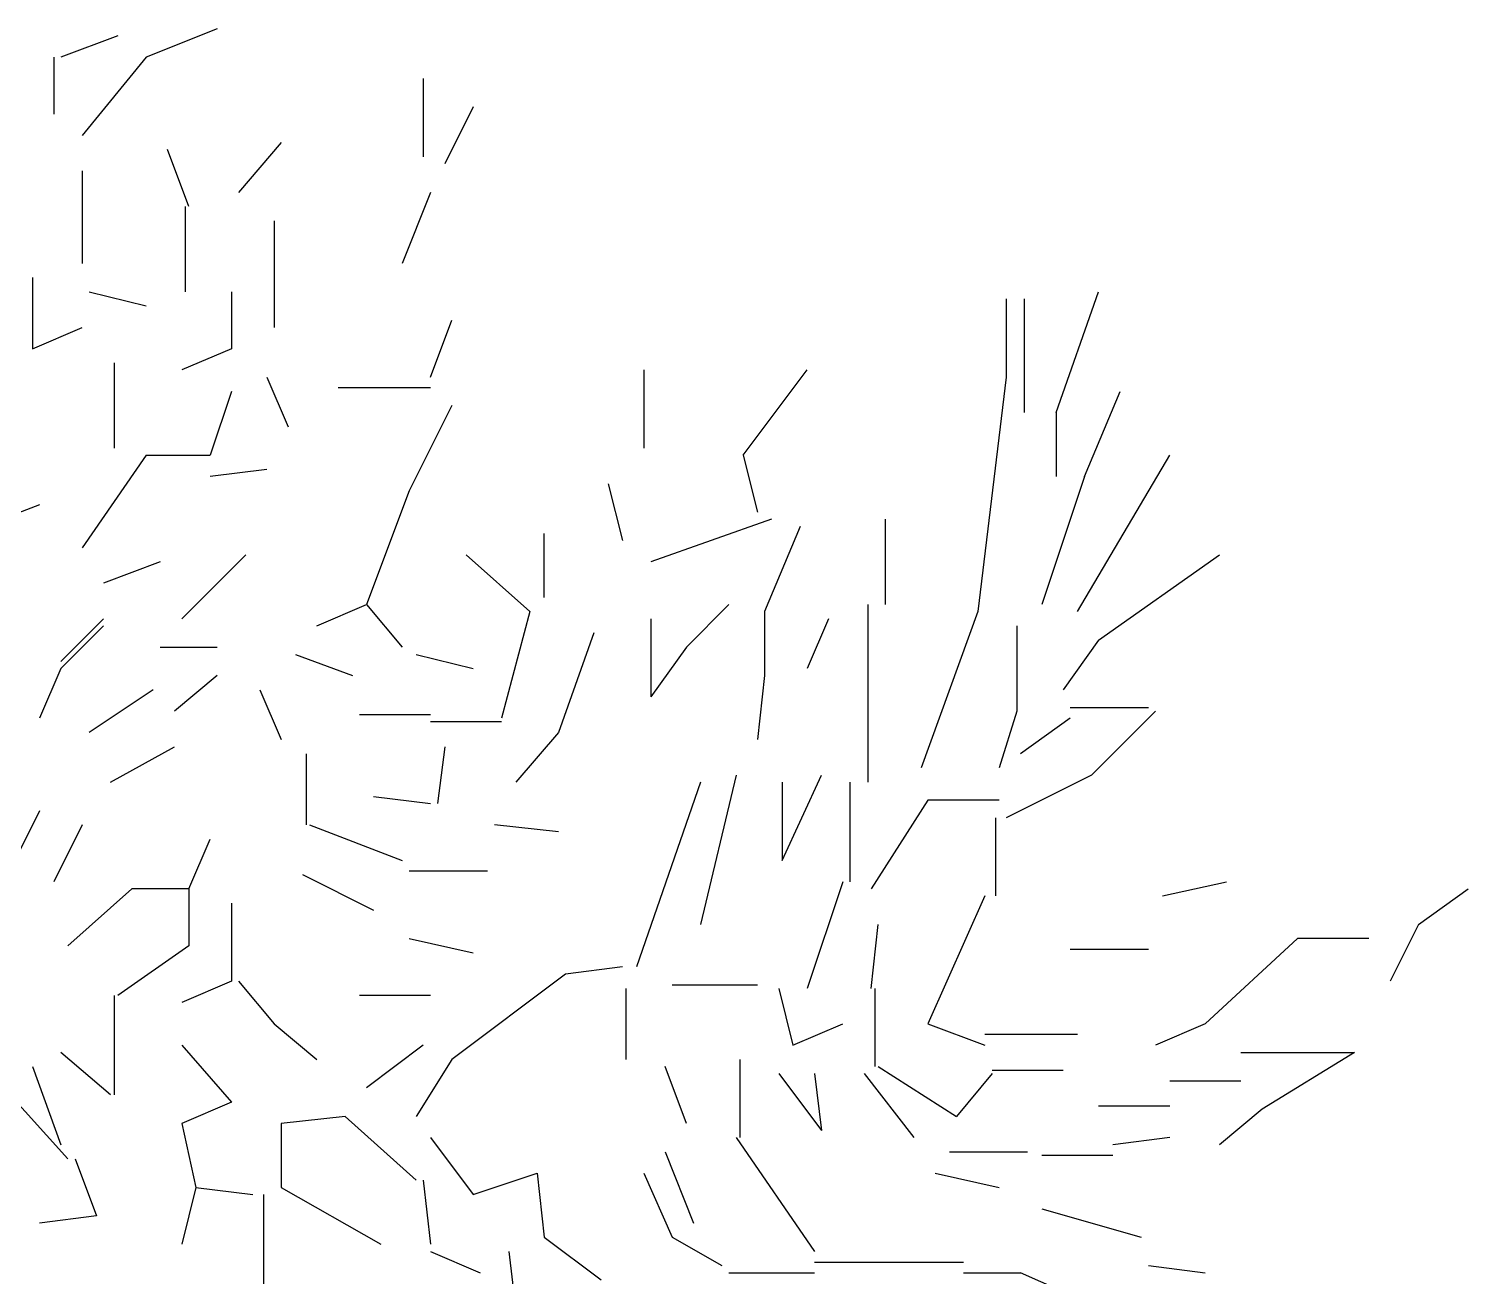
# Model space of a CAD drawing. Header units: millimetres. Extents: x 79741 to 173011, y 86123 to 135501.
# Drawn here: x 122353 to 123363, y 101939 to 102814 of the extents above; entities that cross this region are included whole.
import ezdxf

# ---------------------------------------------------------------- set-up
doc = ezdxf.new("R2010")
doc.units = ezdxf.units.MM

# ---------------------------------------------------------------- blocks, each defined once
blk = doc.blocks.new('A$C53ED0D15')
at = {"linetype": 'Continuous'}
for p, q in [((2657.6, 9887.5), (2617.7, 9872.6)), ((2657.6, 9887.5), (2617.7, 9872.6)), ((2657.6, 9887.5), (2617.7, 9872.6)), ((2657.6, 9887.5), (2617.7, 9872.6)), ((2657.6, 9887.5), (2617.7, 9872.6)), ((2657.6, 9887.5), (2617.7, 9872.6)), ((2657.6, 9887.5), (2617.7, 9872.6)), ((2657.6, 9887.5), (2617.7, 9872.6)), ((2657.6, 9887.5), (2617.7, 9872.6)), ((2657.6, 9887.5), (2617.7, 9872.6)), ((2727.4, 9892.5), (2677.6, 9872.6)), ((2727.4, 9892.5), (2677.6, 9872.6)), ((2727.4, 9892.5), (2677.6, 9872.6)), ((2727.4, 9892.5), (2677.6, 9872.6)), ((2727.4, 9892.5), (2677.6, 9872.6)), ((2612.7, 9872.6), (2612.7, 9832.7)), ((2612.7, 9872.6), (2612.7, 9832.7)), ((2612.7, 9872.6), (2612.7, 9832.7)), ((2677.6, 9872.6), (2632.7, 9817.7)), ((2677.6, 9872.6), (2632.7, 9817.7)), ((2677.6, 9872.6), (2632.7, 9817.7)), ((2677.6, 9872.6), (2632.7, 9817.7)), ((2677.6, 9872.6), (2632.7, 9817.7)), ((2677.6, 9872.6), (2632.7, 9817.7)), ((2872, 9857.6), (2872, 9802.8)), ((2906.9, 9837.7), (2887, 9797.8)), ((2906.9, 9837.7), (2887, 9797.8)), ((2906.9, 9837.7), (2887, 9797.8)), ((2906.9, 9837.7), (2887, 9797.8)), ((2906.9, 9837.7), (2887, 9797.8)), ((2906.9, 9837.7), (2887, 9797.8)), ((2906.9, 9837.7), (2887, 9797.8)), ((2906.9, 9837.7), (2887, 9797.8)), ((2906.9, 9837.7), (2887, 9797.8)), ((2707.5, 9767.9), (2692.5, 9807.8)), ((2707.5, 9767.9), (2692.5, 9807.8)), ((2707.5, 9767.9), (2692.5, 9807.8)), ((2707.5, 9767.9), (2692.5, 9807.8)), ((2707.5, 9767.9), (2692.5, 9807.8)), ((2707.5, 9767.9), (2692.5, 9807.8)), ((2707.5, 9767.9), (2692.5, 9807.8)), ((2772.3, 9812.7), (2742.4, 9777.8)), ((2772.3, 9812.7), (2742.4, 9777.8)), ((2772.3, 9812.7), (2742.4, 9777.8)), ((2772.3, 9812.7), (2742.4, 9777.8)), ((2772.3, 9812.7), (2742.4, 9777.8)), ((2772.3, 9812.7), (2742.4, 9777.8)), ((2772.3, 9812.7), (2742.4, 9777.8)), ((2772.3, 9812.7), (2742.4, 9777.8)), ((2632.7, 9792.8), (2632.7, 9728)), ((2877, 9777.8), (2857.1, 9728)), ((2705, 9767.9), (2705, 9708)), ((2767.3, 9757.9), (2767.3, 9683.1)), ((2767.3, 9757.9), (2767.3, 9683.1)), ((2767.3, 9757.9), (2767.3, 9683.1)), ((2597.8, 9718), (2597.8, 9668.1)), ((2597.8, 9718), (2597.8, 9668.1)), ((2597.8, 9718), (2597.8, 9668.1)), ((2597.8, 9718), (2597.8, 9668.1)), ((2597.8, 9718), (2597.8, 9668.1)), ((2597.8, 9718), (2597.8, 9668.1)), ((2597.8, 9718), (2597.8, 9668.1)), ((2597.8, 9718), (2597.8, 9668.1)), ((2597.8, 9718), (2597.8, 9668.1)), ((2597.8, 9718), (2597.8, 9668.1)), ((2597.8, 9718), (2597.8, 9668.1)), ((2597.8, 9718), (2597.8, 9668.1)), ((2597.8, 9718), (2597.8, 9668.1)), ((2597.8, 9718), (2597.8, 9668.1)), ((2597.8, 9718), (2597.8, 9668.1)), ((2597.8, 9718), (2597.8, 9668.1)), ((2597.8, 9718), (2597.8, 9668.1)), ((2597.8, 9718), (2597.8, 9668.1)), ((2637.7, 9708), (2677.6, 9698.1)), ((2637.7, 9708), (2677.6, 9698.1)), ((2637.7, 9708), (2677.6, 9698.1)), ((2637.7, 9708), (2677.6, 9698.1)), ((2637.7, 9708), (2677.6, 9698.1)), ((2637.7, 9708), (2677.6, 9698.1)), ((2737.4, 9708), (2737.4, 9668.1)), ((2737.4, 9708), (2737.4, 9668.1)), ((2737.4, 9708), (2737.4, 9668.1)), ((2737.4, 9708), (2737.4, 9668.1)), ((2737.4, 9708), (2737.4, 9668.1)), ((2737.4, 9708), (2737.4, 9668.1)), ((2737.4, 9708), (2737.4, 9668.1)), ((2737.4, 9708), (2737.4, 9668.1)), ((2737.4, 9708), (2737.4, 9668.1)), ((3315.8, 9623.3), (3345.7, 9708)), ((3315.8, 9623.3), (3345.7, 9708)), ((3315.8, 9623.3), (3345.7, 9708)), ((3280.9, 9703), (3280.9, 9648.2)), ((3280.9, 9703), (3280.9, 9648.2)), ((3280.9, 9703), (3280.9, 9648.2)), ((3280.9, 9703), (3280.9, 9648.2)), ((3280.9, 9703), (3280.9, 9648.2)), ((3280.9, 9703), (3280.9, 9648.2)), ((3280.9, 9703), (3280.9, 9648.2)), ((3280.9, 9703), (3280.9, 9648.2)), ((3280.9, 9703), (3280.9, 9648.2)), ((3280.9, 9703), (3280.9, 9648.2)), ((3280.9, 9703), (3280.9, 9648.2)), ((3280.9, 9703), (3280.9, 9648.2)), ((3280.9, 9703), (3280.9, 9648.2)), ((3280.9, 9703), (3280.9, 9648.2)), ((3293.4, 9703), (3293.4, 9623.3)), ((3293.4, 9703), (3293.4, 9623.3)), ((2597.8, 9668.1), (2632.7, 9683.1)), ((2597.8, 9668.1), (2632.7, 9683.1)), ((2597.8, 9668.1), (2632.7, 9683.1)), ((2597.8, 9668.1), (2632.7, 9683.1)), ((2597.8, 9668.1), (2632.7, 9683.1)), ((2597.8, 9668.1), (2632.7, 9683.1)), ((2597.8, 9668.1), (2632.7, 9683.1)), ((2597.8, 9668.1), (2632.7, 9683.1)), ((2597.8, 9668.1), (2632.7, 9683.1)), ((2597.8, 9668.1), (2632.7, 9683.1)), ((2597.8, 9668.1), (2632.7, 9683.1)), ((2597.8, 9668.1), (2632.7, 9683.1)), ((2597.8, 9668.1), (2632.7, 9683.1)), ((2597.8, 9668.1), (2632.7, 9683.1)), ((2597.8, 9668.1), (2632.7, 9683.1)), ((2597.8, 9668.1), (2632.7, 9683.1)), ((2597.8, 9668.1), (2632.7, 9683.1)), ((2597.8, 9668.1), (2632.7, 9683.1)), ((2877, 9648.2), (2892, 9688.1)), ((2877, 9648.2), (2892, 9688.1)), ((2877, 9648.2), (2892, 9688.1)), ((2737.4, 9668.1), (2702.5, 9653.2)), ((2737.4, 9668.1), (2702.5, 9653.2)), ((2737.4, 9668.1), (2702.5, 9653.2)), ((2737.4, 9668.1), (2702.5, 9653.2)), ((2737.4, 9668.1), (2702.5, 9653.2)), ((2737.4, 9668.1), (2702.5, 9653.2)), ((2737.4, 9668.1), (2702.5, 9653.2)), ((2737.4, 9668.1), (2702.5, 9653.2)), ((2737.4, 9668.1), (2702.5, 9653.2)), ((2655.1, 9658.2), (2655.1, 9598.3)), ((2655.1, 9658.2), (2655.1, 9598.3)), ((3026.6, 9653.2), (3026.6, 9598.3)), ((3096.4, 9593.4), (3141.3, 9653.2)), ((2762.3, 9648.2), (2777.3, 9613.3)), ((2762.3, 9648.2), (2777.3, 9613.3)), ((3280.9, 9648.2), (3260.9, 9483.7)), ((3280.9, 9648.2), (3260.9, 9483.7)), ((3280.9, 9648.2), (3260.9, 9483.7)), ((3280.9, 9648.2), (3260.9, 9483.7)), ((3280.9, 9648.2), (3260.9, 9483.7)), ((3280.9, 9648.2), (3260.9, 9483.7)), ((3280.9, 9648.2), (3260.9, 9483.7)), ((3280.9, 9648.2), (3260.9, 9483.7)), ((3280.9, 9648.2), (3260.9, 9483.7)), ((3280.9, 9648.2), (3260.9, 9483.7)), ((3280.9, 9648.2), (3260.9, 9483.7)), ((3280.9, 9648.2), (3260.9, 9483.7)), ((3280.9, 9648.2), (3260.9, 9483.7)), ((3280.9, 9648.2), (3260.9, 9483.7)), ((2737.4, 9638.2), (2722.4, 9593.4)), ((2737.4, 9638.2), (2722.4, 9593.4)), ((2737.4, 9638.2), (2722.4, 9593.4)), ((2737.4, 9638.2), (2722.4, 9593.4)), ((2737.4, 9638.2), (2722.4, 9593.4)), ((2737.4, 9638.2), (2722.4, 9593.4)), ((2737.4, 9638.2), (2722.4, 9593.4)), ((2737.4, 9638.2), (2722.4, 9593.4)), ((2877, 9640.7), (2812.2, 9640.7)), ((2877, 9640.7), (2812.2, 9640.7)), ((2877, 9640.7), (2812.2, 9640.7)), ((3335.7, 9578.4), (3360.7, 9638.2)), ((3335.7, 9578.4), (3360.7, 9638.2)), ((3335.7, 9578.4), (3360.7, 9638.2)), ((3335.7, 9578.4), (3360.7, 9638.2)), ((3335.7, 9578.4), (3360.7, 9638.2)), ((3335.7, 9578.4), (3360.7, 9638.2)), ((3335.7, 9578.4), (3360.7, 9638.2)), ((3335.7, 9578.4), (3360.7, 9638.2)), ((3335.7, 9578.4), (3360.7, 9638.2)), ((3335.7, 9578.4), (3360.7, 9638.2)), ((3335.7, 9578.4), (3360.7, 9638.2)), ((3335.7, 9578.4), (3360.7, 9638.2)), ((3335.7, 9578.4), (3360.7, 9638.2)), ((3335.7, 9578.4), (3360.7, 9638.2)), ((3335.7, 9578.4), (3360.7, 9638.2)), ((3335.7, 9578.4), (3360.7, 9638.2)), ((3335.7, 9578.4), (3360.7, 9638.2)), ((3335.7, 9578.4), (3360.7, 9638.2)), ((2892, 9628.3), (2862, 9568.4)), ((3315.8, 9623.3), (3315.8, 9578.4)), ((3315.8, 9623.3), (3315.8, 9578.4)), ((3315.8, 9623.3), (3315.8, 9578.4)), ((3315.8, 9623.3), (3315.8, 9578.4)), ((2677.6, 9593.4), (2632.7, 9528.5)), ((2677.6, 9593.4), (2632.7, 9528.5)), ((2677.6, 9593.4), (2632.7, 9528.5)), ((2677.6, 9593.4), (2722.4, 9593.4)), ((3096.4, 9593.4), (3106.4, 9553.5)), ((3096.4, 9593.4), (3106.4, 9553.5)), ((3096.4, 9593.4), (3106.4, 9553.5)), ((3096.4, 9593.4), (3106.4, 9553.5)), ((3330.8, 9483.7), (3395.6, 9593.4)), ((3330.8, 9483.7), (3395.6, 9593.4)), ((3330.8, 9483.7), (3395.6, 9593.4)), ((2762.3, 9583.4), (2722.4, 9578.4)), ((2762.3, 9583.4), (2722.4, 9578.4)), ((3001.7, 9573.4), (3011.6, 9533.5)), ((3001.7, 9573.4), (3011.6, 9533.5)), ((3335.7, 9578.4), (3305.8, 9488.6)), ((3335.7, 9578.4), (3305.8, 9488.6)), ((3335.7, 9578.4), (3305.8, 9488.6)), ((3335.7, 9578.4), (3305.8, 9488.6)), ((2862, 9568.4), (2832.1, 9488.6)), ((2862, 9568.4), (2832.1, 9488.6)), ((2602.8, 9558.5), (2562.9, 9543.5)), ((2602.8, 9558.5), (2562.9, 9543.5)), ((3116.3, 9548.5), (3031.6, 9518.6)), ((3116.3, 9548.5), (3031.6, 9518.6)), ((3136.3, 9543.5), (3111.4, 9483.7)), ((3136.3, 9543.5), (3111.4, 9483.7)), ((3196.1, 9488.6), (3196.1, 9548.5)), ((3196.1, 9488.6), (3196.1, 9548.5)), ((3196.1, 9488.6), (3196.1, 9548.5)), ((3196.1, 9488.6), (3196.1, 9548.5)), ((3196.1, 9488.6), (3196.1, 9548.5)), ((3196.1, 9488.6), (3196.1, 9548.5)), ((3196.1, 9488.6), (3196.1, 9548.5)), ((2956.8, 9493.6), (2956.8, 9538.5)), ((2747.4, 9523.5), (2702.5, 9478.7)), ((2747.4, 9523.5), (2702.5, 9478.7)), ((2747.4, 9523.5), (2702.5, 9478.7)), ((2946.8, 9483.7), (2902, 9523.5)), ((3345.7, 9463.7), (3430.5, 9523.5)), ((3345.7, 9463.7), (3430.5, 9523.5)), ((3345.7, 9463.7), (3430.5, 9523.5)), ((3345.7, 9463.7), (3430.5, 9523.5)), ((2687.5, 9518.6), (2647.7, 9503.6)), ((2687.5, 9518.6), (2647.7, 9503.6)), ((2687.5, 9518.6), (2647.7, 9503.6)), ((2687.5, 9518.6), (2647.7, 9503.6)), ((2687.5, 9518.6), (2647.7, 9503.6)), ((2687.5, 9518.6), (2647.7, 9503.6)), ((2687.5, 9518.6), (2647.7, 9503.6)), ((2797.2, 9473.7), (2832.1, 9488.6)), ((2797.2, 9473.7), (2832.1, 9488.6)), ((2797.2, 9473.7), (2832.1, 9488.6)), ((2797.2, 9473.7), (2832.1, 9488.6)), ((2797.2, 9473.7), (2832.1, 9488.6)), ((2797.2, 9473.7), (2832.1, 9488.6)), ((2797.2, 9473.7), (2832.1, 9488.6)), ((2832.1, 9488.6), (2857.1, 9458.7)), ((2832.1, 9488.6), (2857.1, 9458.7)), ((2946.8, 9483.7), (2926.9, 9408.9)), ((2946.8, 9483.7), (2926.9, 9408.9)), ((2946.8, 9483.7), (2926.9, 9408.9)), ((2946.8, 9483.7), (2926.9, 9408.9)), ((2946.8, 9483.7), (2926.9, 9408.9)), ((3086.4, 9488.6), (3056.5, 9458.7)), ((3086.4, 9488.6), (3056.5, 9458.7)), ((3086.4, 9488.6), (3056.5, 9458.7)), ((3086.4, 9488.6), (3056.5, 9458.7)), ((3086.4, 9488.6), (3056.5, 9458.7)), ((3086.4, 9488.6), (3056.5, 9458.7)), ((3086.4, 9488.6), (3056.5, 9458.7)), ((3086.4, 9488.6), (3056.5, 9458.7)), ((3086.4, 9488.6), (3056.5, 9458.7)), ((3086.4, 9488.6), (3056.5, 9458.7)), ((3111.4, 9483.7), (3111.4, 9438.8)), ((3111.4, 9483.7), (3111.4, 9438.8)), ((3183.7, 9488.6), (3183.7, 9364)), ((3183.7, 9488.6), (3183.7, 9364)), ((3260.9, 9483.7), (3221.1, 9374)), ((3260.9, 9483.7), (3221.1, 9374)), ((2647.7, 9478.7), (2617.7, 9448.8)), ((2647.7, 9478.7), (2617.7, 9448.8)), ((2647.7, 9478.7), (2617.7, 9448.8)), ((2647.7, 9478.7), (2617.7, 9448.8)), ((2647.7, 9478.7), (2617.7, 9448.8)), ((2647.7, 9478.7), (2617.7, 9448.8)), ((2647.7, 9473.7), (2617.7, 9443.8)), ((2647.7, 9473.7), (2617.7, 9443.8)), ((3031.6, 9478.7), (3031.6, 9423.8)), ((3031.6, 9478.7), (3031.6, 9423.8)), ((3156.2, 9478.7), (3141.3, 9443.8)), ((3156.2, 9478.7), (3141.3, 9443.8)), ((3288.4, 9473.7), (3288.4, 9413.9)), ((3288.4, 9473.7), (3288.4, 9413.9)), ((3288.4, 9473.7), (3288.4, 9413.9)), ((2991.7, 9468.7), (2966.8, 9398.9)), ((2991.7, 9468.7), (2966.8, 9398.9)), ((2991.7, 9468.7), (2966.8, 9398.9)), ((2991.7, 9468.7), (2966.8, 9398.9)), ((2991.7, 9468.7), (2966.8, 9398.9)), ((2991.7, 9468.7), (2966.8, 9398.9)), ((2991.7, 9468.7), (2966.8, 9398.9)), ((2991.7, 9468.7), (2966.8, 9398.9)), ((2991.7, 9468.7), (2966.8, 9398.9)), ((2991.7, 9468.7), (2966.8, 9398.9)), ((2991.7, 9468.7), (2966.8, 9398.9)), ((2991.7, 9468.7), (2966.8, 9398.9)), ((2991.7, 9468.7), (2966.8, 9398.9)), ((2991.7, 9468.7), (2966.8, 9398.9)), ((2991.7, 9468.7), (2966.8, 9398.9)), ((2991.7, 9468.7), (2966.8, 9398.9)), ((2991.7, 9468.7), (2966.8, 9398.9)), ((2991.7, 9468.7), (2966.8, 9398.9)), ((3345.7, 9463.7), (3320.8, 9428.8)), ((3345.7, 9463.7), (3320.8, 9428.8)), ((3345.7, 9463.7), (3320.8, 9428.8)), ((2687.5, 9458.7), (2727.4, 9458.7)), ((2687.5, 9458.7), (2727.4, 9458.7)), ((2782.3, 9453.7), (2822.2, 9438.8)), ((2782.3, 9453.7), (2822.2, 9438.8)), ((2782.3, 9453.7), (2822.2, 9438.8)), ((2782.3, 9453.7), (2822.2, 9438.8)), ((2782.3, 9453.7), (2822.2, 9438.8)), ((2782.3, 9453.7), (2822.2, 9438.8)), ((2782.3, 9453.7), (2822.2, 9438.8)), ((2782.3, 9453.7), (2822.2, 9438.8)), ((2782.3, 9453.7), (2822.2, 9438.8)), ((2867, 9453.7), (2906.9, 9443.8)), ((2867, 9453.7), (2906.9, 9443.8)), ((3056.5, 9458.7), (3031.6, 9423.8)), ((3056.5, 9458.7), (3031.6, 9423.8)), ((3056.5, 9458.7), (3031.6, 9423.8)), ((2617.7, 9443.8), (2602.8, 9408.9)), ((2617.7, 9443.8), (2602.8, 9408.9)), ((2727.4, 9438.8), (2697.5, 9413.9)), ((2727.4, 9438.8), (2697.5, 9413.9)), ((2727.4, 9438.8), (2697.5, 9413.9)), ((3111.4, 9438.8), (3106.4, 9393.9)), ((3111.4, 9438.8), (3106.4, 9393.9)), ((3111.4, 9438.8), (3106.4, 9393.9)), ((3111.4, 9438.8), (3106.4, 9393.9)), ((3111.4, 9438.8), (3106.4, 9393.9)), ((2682.5, 9428.8), (2637.7, 9398.9)), ((2682.5, 9428.8), (2637.7, 9398.9)), ((2682.5, 9428.8), (2637.7, 9398.9)), ((2682.5, 9428.8), (2637.7, 9398.9)), ((2682.5, 9428.8), (2637.7, 9398.9)), ((2757.3, 9428.8), (2772.3, 9393.9)), ((2827.2, 9411.4), (2877, 9411.4)), ((2827.2, 9411.4), (2877, 9411.4)), ((2827.2, 9411.4), (2877, 9411.4)), ((2827.2, 9411.4), (2877, 9411.4)), ((3288.4, 9413.9), (3275.9, 9374)), ((3288.4, 9413.9), (3275.9, 9374)), ((3288.4, 9413.9), (3275.9, 9374)), ((3380.6, 9416.3), (3325.8, 9416.3)), ((3385.6, 9413.9), (3340.7, 9369)), ((3385.6, 9413.9), (3340.7, 9369)), ((3385.6, 9413.9), (3340.7, 9369)), ((3385.6, 9413.9), (3340.7, 9369)), ((2926.9, 9406.4), (2877, 9406.4)), ((2926.9, 9406.4), (2877, 9406.4)), ((2926.9, 9406.4), (2877, 9406.4)), ((2926.9, 9406.4), (2877, 9406.4)), ((2926.9, 9406.4), (2877, 9406.4)), ((2926.9, 9406.4), (2877, 9406.4)), ((2926.9, 9406.4), (2877, 9406.4)), ((2926.9, 9406.4), (2877, 9406.4)), ((2926.9, 9406.4), (2877, 9406.4)), ((2926.9, 9406.4), (2877, 9406.4)), ((2926.9, 9406.4), (2877, 9406.4)), ((2926.9, 9406.4), (2877, 9406.4)), ((3325.8, 9408.9), (3290.9, 9383.9)), ((3325.8, 9408.9), (3290.9, 9383.9)), ((3325.8, 9408.9), (3290.9, 9383.9)), ((3325.8, 9408.9), (3290.9, 9383.9)), ((3325.8, 9408.9), (3290.9, 9383.9)), ((3325.8, 9408.9), (3290.9, 9383.9)), ((2966.8, 9398.9), (2936.8, 9364)), ((2966.8, 9398.9), (2936.8, 9364)), ((2966.8, 9398.9), (2936.8, 9364)), ((2652.6, 9364), (2697.5, 9388.9)), ((2652.6, 9364), (2697.5, 9388.9)), ((2652.6, 9364), (2697.5, 9388.9)), ((2652.6, 9364), (2697.5, 9388.9)), ((2652.6, 9364), (2697.5, 9388.9)), ((2652.6, 9364), (2697.5, 9388.9)), ((2652.6, 9364), (2697.5, 9388.9)), ((2652.6, 9364), (2697.5, 9388.9)), ((2652.6, 9364), (2697.5, 9388.9)), ((2652.6, 9364), (2697.5, 9388.9)), ((2652.6, 9364), (2697.5, 9388.9)), ((2652.6, 9364), (2697.5, 9388.9)), ((2652.6, 9364), (2697.5, 9388.9)), ((2652.6, 9364), (2697.5, 9388.9)), ((2652.6, 9364), (2697.5, 9388.9)), ((2652.6, 9364), (2697.5, 9388.9)), ((2789.8, 9383.9), (2789.8, 9334.1)), ((2789.8, 9383.9), (2789.8, 9334.1)), ((2789.8, 9383.9), (2789.8, 9334.1)), ((2789.8, 9383.9), (2789.8, 9334.1)), ((2887, 9388.9), (2882, 9349)), ((3066.5, 9364), (3021.6, 9234.4)), ((3091.4, 9369), (3066.5, 9264.3)), ((3091.4, 9369), (3066.5, 9264.3)), ((3091.4, 9369), (3066.5, 9264.3)), ((3123.8, 9309.1), (3151.3, 9369)), ((3123.8, 9364), (3123.8, 9309.1)), ((3171.2, 9364), (3171.2, 9294.2)), ((3171.2, 9364), (3171.2, 9294.2)), ((3171.2, 9364), (3171.2, 9294.2)), ((3171.2, 9364), (3171.2, 9294.2)), ((3340.7, 9369), (3280.9, 9339.1)), ((3340.7, 9369), (3280.9, 9339.1)), ((3340.7, 9369), (3280.9, 9339.1)), ((3340.7, 9369), (3280.9, 9339.1)), ((2837.1, 9354), (2877, 9349)), ((2837.1, 9354), (2877, 9349)), ((2837.1, 9354), (2877, 9349)), ((2837.1, 9354), (2877, 9349)), ((2837.1, 9354), (2877, 9349)), ((2837.1, 9354), (2877, 9349)), ((2837.1, 9354), (2877, 9349)), ((2837.1, 9354), (2877, 9349)), ((2837.1, 9354), (2877, 9349)), ((3226, 9351.5), (3186.2, 9289.2)), ((3226, 9351.5), (3186.2, 9289.2)), ((3226, 9351.5), (3186.2, 9289.2)), ((3226, 9351.5), (3186.2, 9289.2)), ((3226, 9351.5), (3186.2, 9289.2)), ((3226, 9351.5), (3186.2, 9289.2)), ((3226, 9351.5), (3186.2, 9289.2)), ((3226, 9351.5), (3186.2, 9289.2)), ((3226, 9351.5), (3186.2, 9289.2)), ((3275.9, 9351.5), (3226, 9351.5)), ((3275.9, 9351.5), (3226, 9351.5)), ((3275.9, 9351.5), (3226, 9351.5)), ((3275.9, 9351.5), (3226, 9351.5)), ((3275.9, 9351.5), (3226, 9351.5)), ((3275.9, 9351.5), (3226, 9351.5)), ((3275.9, 9351.5), (3226, 9351.5)), ((3275.9, 9351.5), (3226, 9351.5)), ((3275.9, 9351.5), (3226, 9351.5)), ((2602.8, 9344), (2572.9, 9284.2)), ((2602.8, 9344), (2572.9, 9284.2)), ((2602.8, 9344), (2572.9, 9284.2)), ((2602.8, 9344), (2572.9, 9284.2)), ((2602.8, 9344), (2572.9, 9284.2)), ((2602.8, 9344), (2572.9, 9284.2)), ((2602.8, 9344), (2572.9, 9284.2)), ((2632.7, 9334.1), (2612.7, 9294.2)), ((2792.2, 9334.1), (2857.1, 9309.1)), ((2966.8, 9329.1), (2921.9, 9334.1)), ((3273.4, 9339.1), (3273.4, 9284.2)), ((3273.4, 9339.1), (3273.4, 9284.2)), ((3273.4, 9339.1), (3273.4, 9284.2)), ((2707.5, 9289.2), (2722.4, 9324.1)), ((2707.5, 9289.2), (2722.4, 9324.1)), ((2707.5, 9289.2), (2722.4, 9324.1)), ((2707.5, 9289.2), (2722.4, 9324.1)), ((2707.5, 9289.2), (2722.4, 9324.1)), ((2916.9, 9301.7), (2862, 9301.7)), ((2667.6, 9289.2), (2622.7, 9249.3)), ((2667.6, 9289.2), (2622.7, 9249.3)), ((2707.5, 9289.2), (2667.6, 9289.2)), ((2707.5, 9289.2), (2667.6, 9289.2)), ((2707.5, 9289.2), (2707.5, 9249.3)), ((2707.5, 9289.2), (2707.5, 9249.3)), ((2707.5, 9289.2), (2707.5, 9249.3)), ((2787.3, 9299.2), (2837.1, 9274.2)), ((2787.3, 9299.2), (2837.1, 9274.2)), ((2787.3, 9299.2), (2837.1, 9274.2)), ((2787.3, 9299.2), (2837.1, 9274.2)), ((2787.3, 9299.2), (2837.1, 9274.2)), ((2787.3, 9299.2), (2837.1, 9274.2)), ((2787.3, 9299.2), (2837.1, 9274.2)), ((3166.2, 9294.2), (3141.3, 9219.4)), ((3390.6, 9284.2), (3435.5, 9294.2)), ((3390.6, 9284.2), (3435.5, 9294.2)), ((3390.6, 9284.2), (3435.5, 9294.2)), ((3390.6, 9284.2), (3435.5, 9294.2)), ((3390.6, 9284.2), (3435.5, 9294.2)), ((3570.1, 9264.3), (3605, 9289.2)), ((2737.4, 9279.2), (2737.4, 9224.4)), ((3265.9, 9284.2), (3226, 9194.5)), ((3265.9, 9284.2), (3226, 9194.5)), ((3265.9, 9284.2), (3226, 9194.5)), ((3265.9, 9284.2), (3226, 9194.5)), ((3265.9, 9284.2), (3226, 9194.5)), ((3265.9, 9284.2), (3226, 9194.5)), ((3265.9, 9284.2), (3226, 9194.5)), ((3265.9, 9284.2), (3226, 9194.5)), ((3265.9, 9284.2), (3226, 9194.5)), ((3265.9, 9284.2), (3226, 9194.5)), ((3265.9, 9284.2), (3226, 9194.5)), ((3265.9, 9284.2), (3226, 9194.5)), ((3265.9, 9284.2), (3226, 9194.5)), ((3265.9, 9284.2), (3226, 9194.5)), ((3265.9, 9284.2), (3226, 9194.5)), ((3265.9, 9284.2), (3226, 9194.5)), ((3265.9, 9284.2), (3226, 9194.5)), ((3265.9, 9284.2), (3226, 9194.5)), ((3265.9, 9284.2), (3226, 9194.5)), ((3265.9, 9284.2), (3226, 9194.5)), ((3186.2, 9219.4), (3191.1, 9264.3)), ((3186.2, 9219.4), (3191.1, 9264.3)), ((3570.1, 9264.3), (3550.1, 9224.4)), ((3570.1, 9264.3), (3550.1, 9224.4)), ((3570.1, 9264.3), (3550.1, 9224.4)), ((3570.1, 9264.3), (3550.1, 9224.4)), ((3570.1, 9264.3), (3550.1, 9224.4)), ((3570.1, 9264.3), (3550.1, 9224.4)), ((3570.1, 9264.3), (3550.1, 9224.4)), ((3570.1, 9264.3), (3550.1, 9224.4)), ((3570.1, 9264.3), (3550.1, 9224.4)), ((3570.1, 9264.3), (3550.1, 9224.4)), ((3570.1, 9264.3), (3550.1, 9224.4)), ((2707.5, 9249.3), (2657.6, 9214.4)), ((2707.5, 9249.3), (2657.6, 9214.4)), ((2707.5, 9249.3), (2657.6, 9214.4)), ((2862, 9254.3), (2906.9, 9244.3)), ((2862, 9254.3), (2906.9, 9244.3)), ((3485.3, 9254.3), (3420.5, 9194.5)), ((3535.2, 9254.3), (3485.3, 9254.3)), ((3325.8, 9246.8), (3380.6, 9246.8)), ((3325.8, 9246.8), (3380.6, 9246.8)), ((2971.8, 9229.4), (2892, 9169.5)), ((2971.8, 9229.4), (2892, 9169.5)), ((2971.8, 9229.4), (2892, 9169.5)), ((2971.8, 9229.4), (2892, 9169.5)), ((3011.6, 9234.4), (2971.8, 9229.4)), ((3011.6, 9234.4), (2971.8, 9229.4)), ((3011.6, 9234.4), (2971.8, 9229.4)), ((3011.6, 9234.4), (2971.8, 9229.4)), ((2737.4, 9224.4), (2702.5, 9209.4)), ((2742.4, 9224.4), (2767.3, 9194.5)), ((3014.1, 9219.4), (3014.1, 9169.5)), ((3014.1, 9219.4), (3014.1, 9169.5)), ((3014.1, 9219.4), (3014.1, 9169.5)), ((3014.1, 9219.4), (3014.1, 9169.5)), ((3014.1, 9219.4), (3014.1, 9169.5)), ((3014.1, 9219.4), (3014.1, 9169.5)), ((3014.1, 9219.4), (3014.1, 9169.5)), ((3046.5, 9221.9), (3106.4, 9221.9)), ((3046.5, 9221.9), (3106.4, 9221.9)), ((3046.5, 9221.9), (3106.4, 9221.9)), ((3121.3, 9219.4), (3131.3, 9179.5)), ((3121.3, 9219.4), (3131.3, 9179.5)), ((3121.3, 9219.4), (3131.3, 9179.5)), ((3188.6, 9219.4), (3188.6, 9164.5)), ((3188.6, 9219.4), (3188.6, 9164.5)), ((2655.1, 9214.4), (2655.1, 9144.6)), ((2655.1, 9214.4), (2655.1, 9144.6)), ((2655.1, 9214.4), (2655.1, 9144.6)), ((2655.1, 9214.4), (2655.1, 9144.6)), ((2655.1, 9214.4), (2655.1, 9144.6)), ((2655.1, 9214.4), (2655.1, 9144.6)), ((2655.1, 9214.4), (2655.1, 9144.6)), ((2655.1, 9214.4), (2655.1, 9144.6)), ((2655.1, 9214.4), (2655.1, 9144.6)), ((2655.1, 9214.4), (2655.1, 9144.6)), ((2655.1, 9214.4), (2655.1, 9144.6)), ((2655.1, 9214.4), (2655.1, 9144.6)), ((2655.1, 9214.4), (2655.1, 9144.6)), ((2655.1, 9214.4), (2655.1, 9144.6)), ((2655.1, 9214.4), (2655.1, 9144.6)), ((2655.1, 9214.4), (2655.1, 9144.6)), ((2655.1, 9214.4), (2655.1, 9144.6)), ((2655.1, 9214.4), (2655.1, 9144.6)), ((2655.1, 9214.4), (2655.1, 9144.6)), ((2655.1, 9214.4), (2655.1, 9144.6)), ((2877, 9214.4), (2827.2, 9214.4)), ((2767.3, 9194.5), (2797.2, 9169.5)), ((2767.3, 9194.5), (2797.2, 9169.5)), ((2767.3, 9194.5), (2797.2, 9169.5)), ((2767.3, 9194.5), (2797.2, 9169.5)), ((3131.3, 9179.5), (3166.2, 9194.5)), ((3131.3, 9179.5), (3166.2, 9194.5)), ((3131.3, 9179.5), (3166.2, 9194.5)), ((3226, 9194.5), (3265.9, 9179.5)), ((3420.5, 9194.5), (3385.6, 9179.5)), ((3420.5, 9194.5), (3385.6, 9179.5)), ((3420.5, 9194.5), (3385.6, 9179.5)), ((3420.5, 9194.5), (3385.6, 9179.5)), ((3420.5, 9194.5), (3385.6, 9179.5)), ((3420.5, 9194.5), (3385.6, 9179.5)), ((2702.5, 9179.5), (2737.4, 9139.6)), ((2702.5, 9179.5), (2737.4, 9139.6)), ((2702.5, 9179.5), (2737.4, 9139.6)), ((2872, 9179.5), (2832.1, 9149.6)), ((3330.8, 9187), (3265.9, 9187)), ((3330.8, 9187), (3265.9, 9187)), ((3330.8, 9187), (3265.9, 9187)), ((3330.8, 9187), (3265.9, 9187)), ((2652.6, 9144.6), (2617.7, 9174.5)), ((2652.6, 9144.6), (2617.7, 9174.5)), ((2652.6, 9144.6), (2617.7, 9174.5)), ((2652.6, 9144.6), (2617.7, 9174.5)), ((2892, 9169.5), (2867, 9129.6)), ((2892, 9169.5), (2867, 9129.6)), ((2892, 9169.5), (2867, 9129.6)), ((2892, 9169.5), (2867, 9129.6)), ((2892, 9169.5), (2867, 9129.6)), ((2892, 9169.5), (2867, 9129.6)), ((2892, 9169.5), (2867, 9129.6)), ((2892, 9169.5), (2867, 9129.6)), ((2892, 9169.5), (2867, 9129.6)), ((2892, 9169.5), (2867, 9129.6)), ((2892, 9169.5), (2867, 9129.6)), ((2892, 9169.5), (2867, 9129.6)), ((2892, 9169.5), (2867, 9129.6)), ((2892, 9169.5), (2867, 9129.6)), ((2892, 9169.5), (2867, 9129.6)), ((2892, 9169.5), (2867, 9129.6)), ((2892, 9169.5), (2867, 9129.6)), ((3093.9, 9169.5), (3093.9, 9114.7)), ((3093.9, 9169.5), (3093.9, 9114.7)), ((3445.4, 9174.5), (3525.2, 9174.5)), ((3445.4, 9174.5), (3525.2, 9174.5)), ((3445.4, 9174.5), (3525.2, 9174.5)), ((3445.4, 9174.5), (3525.2, 9174.5)), ((3445.4, 9174.5), (3525.2, 9174.5)), ((3525.2, 9174.5), (3460.4, 9134.6)), ((3525.2, 9174.5), (3460.4, 9134.6)), ((2597.8, 9164.5), (2617.7, 9109.7)), ((2597.8, 9164.5), (2617.7, 9109.7)), ((2597.8, 9164.5), (2617.7, 9109.7)), ((2597.8, 9164.5), (2617.7, 9109.7)), ((3056.5, 9124.7), (3041.6, 9164.5)), ((3056.5, 9124.7), (3041.6, 9164.5)), ((3056.5, 9124.7), (3041.6, 9164.5)), ((3056.5, 9124.7), (3041.6, 9164.5)), ((3056.5, 9124.7), (3041.6, 9164.5)), ((3056.5, 9124.7), (3041.6, 9164.5)), ((3121.3, 9159.6), (3151.3, 9119.7)), ((3121.3, 9159.6), (3151.3, 9119.7)), ((3121.3, 9159.6), (3151.3, 9119.7)), ((3146.3, 9159.6), (3151.3, 9119.7)), ((3181.2, 9159.6), (3216.1, 9114.7)), ((3181.2, 9159.6), (3216.1, 9114.7)), ((3191.1, 9164.5), (3246, 9129.6)), ((3191.1, 9164.5), (3246, 9129.6)), ((3270.9, 9159.6), (3246, 9129.6)), ((3270.9, 9159.6), (3246, 9129.6)), ((3270.9, 9159.6), (3246, 9129.6)), ((3270.9, 9162), (3320.8, 9162)), ((2577.8, 9149.6), (2622.7, 9099.7)), ((3395.6, 9154.6), (3445.4, 9154.6)), ((2737.4, 9139.6), (2702.5, 9124.7)), ((2737.4, 9139.6), (2702.5, 9124.7)), ((2817.2, 9129.6), (2772.3, 9124.7)), ((2817.2, 9129.6), (2772.3, 9124.7)), ((2817.2, 9129.6), (2772.3, 9124.7)), ((2817.2, 9129.6), (2867, 9084.8)), ((2817.2, 9129.6), (2867, 9084.8)), ((3345.7, 9137.1), (3395.6, 9137.1)), ((3345.7, 9137.1), (3395.6, 9137.1)), ((3345.7, 9137.1), (3395.6, 9137.1)), ((3345.7, 9137.1), (3395.6, 9137.1)), ((3345.7, 9137.1), (3395.6, 9137.1)), ((3460.4, 9134.6), (3430.5, 9109.7)), ((3460.4, 9134.6), (3430.5, 9109.7)), ((2702.5, 9124.7), (2712.5, 9079.8)), ((2702.5, 9124.7), (2712.5, 9079.8)), ((2702.5, 9124.7), (2712.5, 9079.8)), ((2702.5, 9124.7), (2712.5, 9079.8)), ((2702.5, 9124.7), (2712.5, 9079.8)), ((2702.5, 9124.7), (2712.5, 9079.8)), ((2702.5, 9124.7), (2712.5, 9079.8)), ((2702.5, 9124.7), (2712.5, 9079.8)), ((2772.3, 9124.7), (2772.3, 9079.8)), ((2772.3, 9124.7), (2772.3, 9079.8)), ((2772.3, 9124.7), (2772.3, 9079.8)), ((2772.3, 9124.7), (2772.3, 9079.8)), ((2772.3, 9124.7), (2772.3, 9079.8)), ((2772.3, 9124.7), (2772.3, 9079.8)), ((2772.3, 9124.7), (2772.3, 9079.8)), ((2772.3, 9124.7), (2772.3, 9079.8)), ((2772.3, 9124.7), (2772.3, 9079.8)), ((2772.3, 9124.7), (2772.3, 9079.8)), ((2772.3, 9124.7), (2772.3, 9079.8)), ((2877, 9114.7), (2906.9, 9074.8)), ((2877, 9114.7), (2906.9, 9074.8)), ((2877, 9114.7), (2906.9, 9074.8)), ((2877, 9114.7), (2906.9, 9074.8)), ((3091.4, 9114.7), (3146.3, 9034.9)), ((3091.4, 9114.7), (3146.3, 9034.9)), ((3091.4, 9114.7), (3146.3, 9034.9)), ((3091.4, 9114.7), (3146.3, 9034.9)), ((3091.4, 9114.7), (3146.3, 9034.9)), ((3091.4, 9114.7), (3146.3, 9034.9)), ((3091.4, 9114.7), (3146.3, 9034.9)), ((3091.4, 9114.7), (3146.3, 9034.9)), ((3091.4, 9114.7), (3146.3, 9034.9)), ((3091.4, 9114.7), (3146.3, 9034.9)), ((3395.6, 9114.7), (3355.7, 9109.7)), ((3395.6, 9114.7), (3355.7, 9109.7)), ((2627.7, 9099.7), (2642.7, 9059.8)), ((3041.6, 9104.7), (3061.5, 9054.8)), ((3241, 9104.7), (3295.8, 9104.7)), ((3241, 9104.7), (3295.8, 9104.7)), ((3241, 9104.7), (3295.8, 9104.7)), ((3241, 9104.7), (3295.8, 9104.7)), ((3241, 9104.7), (3295.8, 9104.7)), ((3355.7, 9102.2), (3305.8, 9102.2)), ((2906.9, 9074.8), (2951.8, 9089.8)), ((2906.9, 9074.8), (2951.8, 9089.8)), ((2906.9, 9074.8), (2951.8, 9089.8)), ((2906.9, 9074.8), (2951.8, 9089.8)), ((2951.8, 9089.8), (2956.8, 9044.9)), ((3026.6, 9089.8), (3046.5, 9044.9)), ((3026.6, 9089.8), (3046.5, 9044.9)), ((3026.6, 9089.8), (3046.5, 9044.9)), ((3026.6, 9089.8), (3046.5, 9044.9)), ((3231, 9089.8), (3275.9, 9079.8)), ((2712.5, 9079.8), (2702.5, 9039.9)), ((2712.5, 9079.8), (2702.5, 9039.9)), ((2712.5, 9079.8), (2702.5, 9039.9)), ((2712.5, 9079.8), (2702.5, 9039.9)), ((2712.5, 9079.8), (2752.4, 9074.8)), ((2772.3, 9079.8), (2842.1, 9039.9)), ((2772.3, 9079.8), (2842.1, 9039.9)), ((2772.3, 9079.8), (2842.1, 9039.9)), ((2772.3, 9079.8), (2842.1, 9039.9)), ((2872, 9084.8), (2877, 9039.9)), ((2872, 9084.8), (2877, 9039.9)), ((2872, 9084.8), (2877, 9039.9)), ((2759.8, 9074.8), (2759.8, 9010)), ((2759.8, 9074.8), (2759.8, 9010)), ((2759.8, 9074.8), (2759.8, 9010)), ((2759.8, 9074.8), (2759.8, 9010)), ((2759.8, 9074.8), (2759.8, 9010)), ((2759.8, 9074.8), (2759.8, 9010)), ((2642.7, 9059.8), (2602.8, 9054.8)), ((2642.7, 9059.8), (2602.8, 9054.8)), ((2642.7, 9059.8), (2602.8, 9054.8)), ((2642.7, 9059.8), (2602.8, 9054.8)), ((2642.7, 9059.8), (2602.8, 9054.8)), ((3305.8, 9064.8), (3375.6, 9044.9)), ((3305.8, 9064.8), (3375.6, 9044.9)), ((3305.8, 9064.8), (3375.6, 9044.9)), ((2956.8, 9044.9), (2996.7, 9015)), ((2956.8, 9044.9), (2996.7, 9015)), ((3046.5, 9044.9), (3081.5, 9024.9)), ((3046.5, 9044.9), (3081.5, 9024.9)), ((3046.5, 9044.9), (3081.5, 9024.9)), ((3046.5, 9044.9), (3081.5, 9024.9)), ((2877, 9034.9), (2911.9, 9019.9)), ((2877, 9034.9), (2911.9, 9019.9)), ((2931.9, 9034.9), (2936.8, 8995)), ((2931.9, 9034.9), (2936.8, 8995)), ((2931.9, 9034.9), (2936.8, 8995)), ((3146.3, 9027.4), (3251, 9027.4)), ((3146.3, 9027.4), (3251, 9027.4)), ((3086.4, 9019.9), (3146.3, 9019.9)), ((3086.4, 9019.9), (3146.3, 9019.9)), ((3086.4, 9019.9), (3146.3, 9019.9)), ((3086.4, 9019.9), (3146.3, 9019.9)), ((3251, 9019.9), (3290.9, 9019.9)), ((3251, 9019.9), (3290.9, 9019.9)), ((3251, 9019.9), (3290.9, 9019.9)), ((3335.7, 9000), (3290.9, 9019.9)), ((3335.7, 9000), (3290.9, 9019.9)), ((3335.7, 9000), (3290.9, 9019.9)), ((3380.6, 9024.9), (3420.5, 9019.9)), ((3380.6, 9024.9), (3420.5, 9019.9)), ((3380.6, 9024.9), (3420.5, 9019.9)), ((3380.6, 9024.9), (3420.5, 9019.9)), ((3380.6, 9024.9), (3420.5, 9019.9))]:
    blk.add_line(p, q, dxfattribs=at)

msp = doc.modelspace()

# ---------------------------------------------------------------- block references
msp.add_blockref('A$C53ED0D15', (119757.9, 92921.8))

doc.saveas('drawing.dxf')
